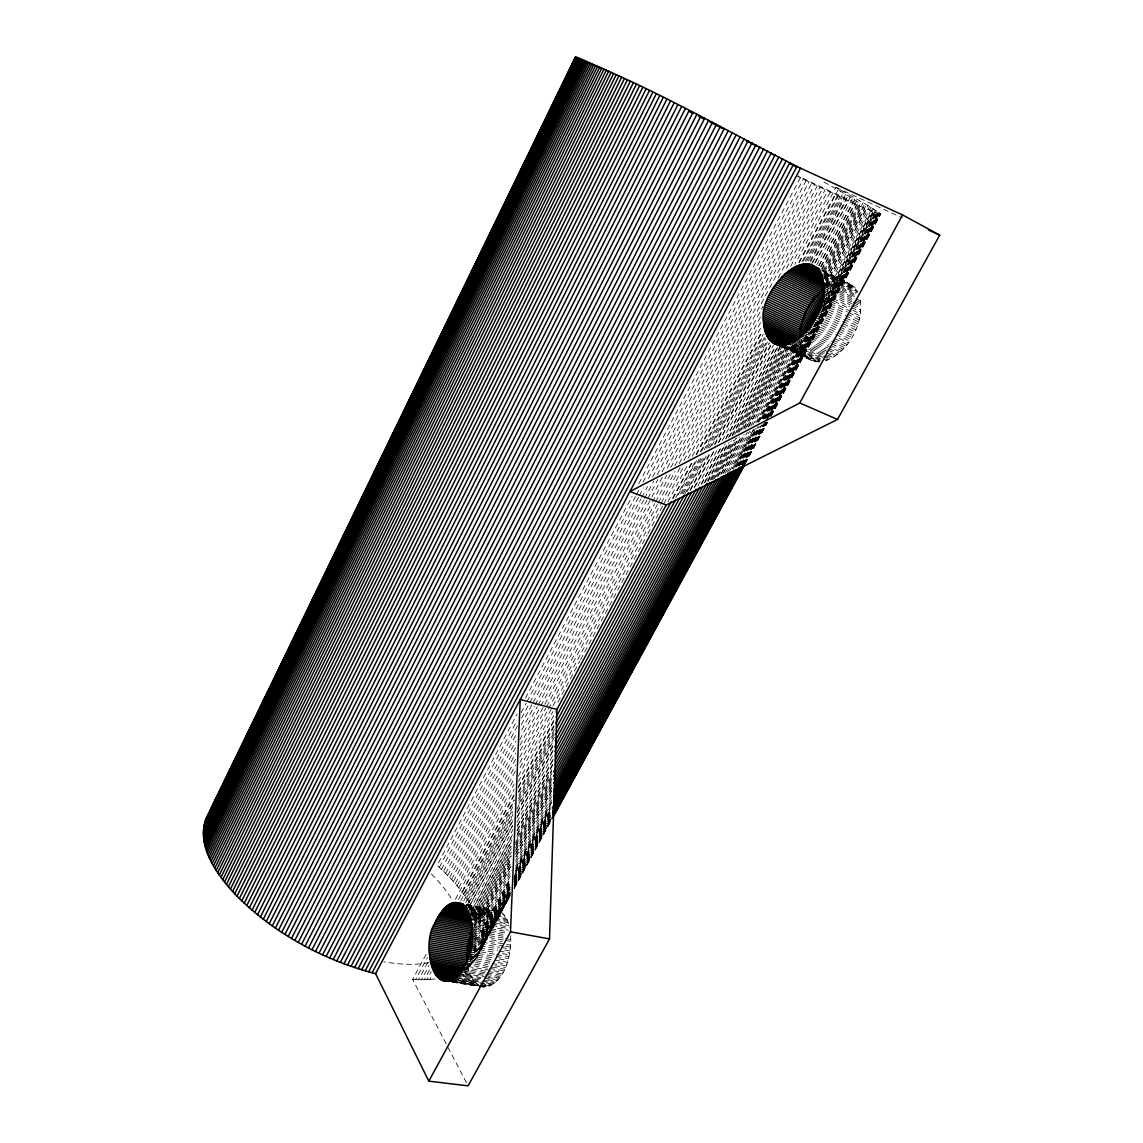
<?xml version="1.0" encoding="UTF-8"?>
<svg xmlns="http://www.w3.org/2000/svg" width="1143" height="1143" viewBox="0 0 1143 1143"><rect width="100%" height="100%" fill="white"/><g stroke="black" fill="none" stroke-linecap="round" stroke-linejoin="round"><path stroke-width="0.75" stroke-dasharray="5 3.75" d="M825.36 360.902C848.992 351.844 863.622 324.112 860.25 299.423M510.678 935.76C511.493 954.705 505.563 985.08 482.632 986.995M466.301 966.492L464.601 969.621C505.677 940.46 463.272 888.225 437.112 865.408L517.093 714.004M770.911 416.438L880.782 214.084L868.066 205.511L835.99 187.352L794.814 264.404M474.074 926.401C479.517 909.042 503.677 902.256 508.449 924.058L473.731 917.658M525.437 698.23L632.079 496.348M638.751 483.732L800.386 177.751L858.207 205.497L880.782 214.341M439.312 867.408L516.95 720.604M521.122 712.718L526.123 703.245M526.966 701.659L635.479 496.462M636.322 494.876L639.651 488.561M642.995 482.246L803.272 179.18M441.469 869.409L517.408 725.976M521.579 718.09L638.394 497.419M639.237 495.833L643.409 487.961M648.41 478.503L806.115 180.594M443.584 871.437L517.15 732.592M521.337 724.705L532.209 704.188M533.038 702.616L640.894 499.091M641.723 497.519L647.581 486.475M652.596 477.002L808.944 181.98M445.641 873.452L515.85 741.107M521.708 730.077L534.238 706.445M535.081 704.874L643.738 500.034M644.566 498.462L653.767 481.132M657.111 474.831L811.73 183.337M447.67 875.495L515.507 747.736M519.694 739.85L537.281 706.731M538.11 705.16L646.981 500.12M647.824 498.548L657.868 479.617M662.054 471.73L814.473 184.68M449.642 877.538L515.779 753.094M519.965 745.222L540.067 707.417M540.896 705.831L662.297 477.431M667.326 467.973L817.188 186.009M451.556 879.581L516.007 758.438M520.194 750.565L651.624 503.563M652.453 501.977L666.683 475.231M670.87 467.373L819.874 187.309M453.428 881.639L515.507 765.081M519.694 757.209L545.697 708.374M546.54 706.803L654.739 503.62M655.582 502.034L670.684 473.688M674.87 465.815L822.503 188.595M455.257 883.696L515.636 770.425M519.822 762.552L547.511 710.632M548.34 709.06L657.368 504.52M658.211 502.949L674.984 471.488M679.171 463.615L763.038 306.281M778.14 277.963L825.103 189.852M457.029 885.768L514.164 778.654M520.051 767.625L660.411 504.563M661.24 502.977L680.571 466.758M683.943 460.458L761.252 315.525M786.47 268.276L827.646 191.081M458.743 887.825L514.193 783.969M518.393 776.111L552.855 711.589M557.898 702.145L579.744 661.226M580.587 659.654L646.967 535.338M647.81 533.767L662.94 505.449M663.769 503.877L683.943 466.101M688.143 458.243L761.252 321.326M790.67 266.262L830.161 192.295M466.43 1082.721L412.623 979.465L426.882 952.776M455.4 899.412L514.179 789.284M518.336 781.683L556.084 711.046M667.898 501.863L688.1 463.872M692.272 456.257L761.209 327.098M462.001 891.969L514.207 794.371M518.422 786.513L554.626 718.818M672.527 498.448L691.886 462.243M696.101 454.371L761.781 331.584M798.828 262.318L835.047 194.639M412.623 979.465L415.609 979.608L427.382 957.605M458.514 899.427L514.021 795.671M518.222 787.813L554.398 720.219M672.998 498.548L693.187 460.815M696.544 454.528L762.152 331.899M799.157 262.733L838.691 188.838M463.558 894.04L514.079 799.686M518.279 791.813L554.498 724.191M675.742 497.719L695.958 459.986M700.159 452.114L763.31 334.17M802.043 261.818L837.405 195.767M415.609 979.608L418.552 979.694L428.654 960.82M460.658 901.07L514.564 800.429M518.779 792.57L554.141 726.519M677.942 495.362L696.473 460.772M701.516 451.328L762.995 336.542M803.429 261.061L841.319 190.295M465.044 896.112L514.721 803.4M518.936 795.542L554.298 729.548M680.599 493.847L699.116 459.286M704.174 449.856L764.796 336.728M805.215 261.304L839.734 196.882M418.552 979.694L421.453 979.722L429.039 965.564M463.601 901.084L512.507 809.844M518.408 798.843L554.669 731.206M681.985 493.705L702.216 455.943M706.431 448.085L765.453 337.985M806.772 260.904L843.877 191.71M466.487 898.184L512.893 811.63M518.808 800.614L554.241 734.535M683.357 493.776L703.617 456.014M707.831 448.142L766.053 339.571M808.244 260.89L842.005 197.953M421.453 979.722L424.282 979.694L430.197 968.678M465.644 902.599L512.921 814.502M518.822 803.486L554.284 737.406M685.114 493.562L705.374 455.8M709.589 447.942L766.996 340.957M810.044 260.733L846.334 193.081M467.858 900.241L512.578 816.916M516.807 809.058L553.083 741.436M687.257 491.447L707.517 453.714M711.732 445.856L767.439 342.086M810.473 261.89L844.22 198.996M424.282 979.694L427.068 979.594L431.282 971.75M467.544 904.227L513.093 819.417M517.308 811.573L554.412 742.479M690.186 489.647L709.589 453.528M714.646 444.098L768.61 343.6M811.63 263.504L848.735 194.41M469.173 902.313L513.05 820.603M517.279 812.759L552.712 746.765M690.272 490.676L710.532 452.971M714.746 445.113L769.596 342.986M812.63 262.861L846.391 200.025M427.068 979.594L429.797 979.451L431.483 976.308M468.63 907.199L512.521 825.532M517.593 816.102L553.041 750.137M694.03 487.847L714.289 450.156M718.504 442.298L770.839 344.915M814.745 263.247L851.049 195.71M470.43 904.356L512.621 825.86M516.85 818.017L553.126 750.508M694.915 486.747L714.318 450.642M718.547 442.784L771.711 343.886M815.588 262.233L848.506 201.011M469.644 910.128L513.064 829.361M516.965 822.16L553.298 754.609M697.787 486.004L718.075 448.299M722.29 440.441L773.582 345.057M816.731 264.862L853.278 196.967M472.759 908.456L512.507 834.604M517.579 825.175L553.112 759.181M701.145 484.175L721.447 446.47M725.676 438.612L774.74 347.472M818.731 265.762L852.564 202.897M471.43 911.428L512.878 834.447M517.107 826.589L552.626 760.609M701.488 484.103L720.933 447.97M726.019 438.541L775.068 347.429M819.045 265.733L855.421 198.182M473.816 910.5L511.893 839.819M516.965 830.404L553.341 762.867M703.917 483.332L725.076 444.07M728.462 437.798L777.526 346.7M820.66 266.619L854.507 203.797M471.473 915.814L511.264 841.977M517.179 830.975L552.741 764.981M705.117 482.16L725.419 444.456M729.663 436.597L777.912 347.043M821.088 266.919L857.479 199.353M474.816 912.528L511.207 845.034M517.122 834.047L551.812 769.696M707.488 480.903L727.791 443.227M732.02 435.383L779.397 347.486M821.703 269.019L856.393 204.668M473.002 917.157L511.264 846.291M517.022 835.533L551.726 771.154M707.817 481.746L728.991 442.47M732.377 436.183L780.669 346.615M821.746 270.348L859.465 200.482M475.759 914.543L511.292 848.649M517.222 837.676L551.912 773.354M710.132 480.017L731.291 440.798M734.678 434.526L782.055 346.672M822.674 271.377L858.207 205.497M473.888 919.715L511.192 850.578M515.436 842.72L551.883 775.14M711.289 479.717L731.634 441.998M736.721 432.568L782.498 347.715M824.046 270.72L861.351 201.568M476.631 916.543L511.407 852.121M515.636 844.263L551.269 778.269M712.403 479.703L733.606 440.426M737.849 432.568L783.641 347.715M824.346 272.291L859.979 206.297M474.559 922.372L511.893 853.221M516.136 845.363L551.769 779.355M713.832 479.203L735.892 438.341M739.292 432.054L785.098 347.201M824.132 274.906L863.165 202.625M477.431 918.543L511.364 855.721M515.607 847.863L551.226 781.898M715.775 477.202L736.992 437.94M741.221 430.082L786.184 346.843M824.346 276.163L861.665 207.054M474.274 926.644L511.55 857.636M515.793 849.792L551.369 783.927M717.447 476.517L737.792 438.883M743.722 427.896L786.927 347.915M824.217 278.906L864.88 203.625M478.174 920.529L511.25 859.293M515.493 851.449L551.969 783.941M718.247 476.245L739.45 436.997M743.693 429.139L787.813 347.515M825.132 278.435L863.308 207.783M473.959 930.745L511.264 861.736M515.507 853.907L552.812 784.898M720.69 474.345L741.035 436.712M745.279 428.868L789.37 347.315M825.817 279.864L866.523 204.583M478.846 922.487L511.078 862.865M516.165 853.45L552.655 785.97M721.49 473.688L741.007 437.598M746.936 426.61L790.213 346.572M825.846 280.664L864.88 208.483M474.431 933.245L511.764 864.237M516.007 856.393L551.626 790.513M723.005 473.702L744.207 434.497M748.451 426.653L792.57 345.086M825.646 283.921L868.066 205.511M479.431 924.444L511.678 864.837M515.922 856.993L551.569 791.113M723.819 472.673L744.193 435.026M748.422 427.182L792.556 345.615M825.646 284.436L866.38 209.14M473.974 937.246L511.321 868.237M515.607 860.522L551.226 794.528M725.234 473.202L747.293 432.225M750.694 426.168L794.828 344.4M826.232 286.364L869.523 206.383M474.302 939.632L511.835 870.294M515.922 862.779L551.726 796.628M727.377 472.259L749.494 431.382M752.894 425.11L797.028 343.6M827.589 287.193L870.895 207.212M474.559 941.961L510.235 876.095M515.622 865.951L551.869 799.243M729.448 471.473L750.78 431.868M755.78 422.853L800.857 339.4M827.146 291.108L872.18 207.983M481.132 932.088L510.064 878.696M516.022 867.708L551.755 801.772M753.423 429.654L732.149 468.916L753.523 429.854M757.68 421.81L802.772 338.599M825.746 296.194L871.695 211.412M473.031 947.39L510.435 878.381M515.536 868.98L551.226 803.1M757.78 422.01L802.829 338.899M825.775 296.551L873.366 208.726M481.374 933.945L510.307 880.581M515.422 871.152L550.312 806.801M733.277 469.316L755.409 428.511M758.809 422.224L806.472 334.327M824.346 301.366L872.852 211.884M473.131 949.619L509.692 882.182M515.65 871.209L549.654 808.487M735.02 466.615L755.437 428.968M760.538 419.567L806.458 334.885M824.303 301.952L874.481 209.426M481.546 935.788L510.478 882.425M515.593 873.009L550.483 808.673M736.035 466.558L756.466 428.896M762.424 417.909L807.544 334.728M824.56 303.352L873.924 212.327M469.759 958.077L509.735 884.382M513.993 876.538L549.712 810.673M735.992 467.244L758.109 426.482M762.367 418.638L809.144 332.384M822.76 307.296L875.495 210.069M481.646 937.603L509.735 885.825M513.993 877.981L550.597 810.516M737.878 465.33L758.309 427.668M763.41 418.267L809.387 333.527M823.003 308.424L874.938 212.712M469.702 960.22L509.692 886.525M513.95 878.681L551.383 809.687M737.735 466.273L758.995 427.068M763.253 419.238L815.159 323.583M821.117 312.596L876.424 210.683M481.66 939.389L509.764 887.625M514.021 879.781L551.483 810.758M738.792 465.644L760.066 426.425M764.324 418.581L875.867 213.069M466.173 968.578L510.435 887.054M514.693 879.21L551.283 811.787M739.378 465.258L760.652 426.053M764.91 418.209L877.252 211.241M481.617 941.16L509.721 889.397M513.979 881.567L551.44 812.544M739.621 465.915L761.752 425.139M765.167 418.867L876.71 213.384M467.673 967.492L510.235 889.097M514.493 881.253L550.254 815.402M740.95 464.187L762.224 424.982M766.482 417.152L878.01 211.755M481.489 942.904L510.45 889.583M514.707 881.739L550.469 815.873M741.235 464.587L762.524 425.382M766.782 417.538L877.481 213.67M469.101 966.364L509.978 891.097M514.236 883.253L549.997 817.416M741.578 464.644L763.71 423.882M767.124 417.609L878.667 212.212M481.289 944.618L510.249 891.311M514.507 883.468L550.269 817.602M741.907 464.787L764.91 422.453M765.753 420.881L878.181 213.898M470.445 965.178L510.478 891.497M514.736 883.653L549.654 819.374M742.121 465.058L765.11 422.724M768.525 416.452L879.238 212.641M481.017 946.304L509.978 892.997M514.236 885.153L550.012 819.302M742.507 464.958L765.51 422.624M766.367 421.053L878.796 214.084M471.716 963.949L510.049 893.412M514.307 885.568L550.94 818.159M743.436 463.858L765.581 423.096M769.839 415.252L879.724 213.012M480.66 947.961L510.478 893.097M514.736 885.254L550.512 819.402M743.036 465.087L766.039 422.753M769.439 416.481L879.338 214.241M472.916 962.692L510.407 893.712M514.664 885.882L551.297 818.459M743.822 464.172L765.967 423.41M770.225 415.581L880.11 213.355M474.045 961.392L510.049 894.726M514.079 887.711L551.798 817.902M744.336 463.601L767.11 422.124M770.525 415.852L880.424 213.641M479.731 951.19L510.392 894.755M514.65 886.911L551.297 819.502M744.693 463.658L766.853 422.896M771.111 415.066L880.167 214.413M475.088 960.034L510.021 895.769M514.079 888.482L551.769 818.96M744.979 463.672L767.324 422.367M770.853 416.295L880.639 213.884M476.931 957.234L510.164 896.098M514.279 888.44L551.926 819.288M745.179 463.644L767.496 422.71M826.746 287.364C836.076 280.149 852.321 279.978 857.736 292.036L824.032 275.249M435.069 978.98L429.797 979.451M782.869 347.343L811.73 360.559L819.545 361.917L787.384 347.158M452.699 982.051L477.731 986.038M479.474 986.323L484.718 987.152M452.214 982.137L477.388 986.166M459.657 978.579L473.545 980.808L478.674 985.58L450.113 981.094M456.5 978.108L479.303 981.751M486.318 982.88L493.333 984.009M453.685 978.551L492.262 984.723M457.743 979.951L475.131 982.723M454.371 979.48L478.917 983.394M480.66 983.666L491.176 985.352M451.556 979.737L477.831 983.923M484.846 985.052L490.104 985.88M452.242 980.48L478.503 984.652M480.26 984.937L489.018 986.323M455.1 981.394L487.932 986.666M479.86 985.823L486.861 986.923M449.056 981.265L477.888 985.795M478.788 985.98L485.789 987.095M458.857 974.022L497.476 980.265M462.201 974.665L470.859 976.065L473.545 980.808M459.615 975.379L480.674 978.779M487.69 979.908L496.462 981.337M462.815 975.965L471.473 977.365M456.829 976.093L481.403 980.051M483.146 980.323L495.433 982.308M455.8 977.008L480.346 980.951M482.103 981.223L494.39 983.194M461.758 970.307L484.589 974.05M486.346 974.336L500.391 976.622M464.115 970.993L469.302 971.836L470.859 976.065M460.815 971.621L483.646 975.336M485.404 975.622L499.434 977.922M464.587 972.464L469.773 973.307M465.115 973.722L486.189 977.136M487.932 977.422L498.477 979.137M465.101 973.879L470.302 974.722M467.93 966.535L503.049 972.35M463.558 967.478L486.389 971.236M488.147 971.521L502.191 973.836M465.044 968.164L468.487 968.735L469.302 971.836M462.672 968.935L485.504 972.679M487.261 972.964L501.306 975.265M465.415 969.735L468.873 970.307M466.03 962.749L504.649 969.193M465.244 964.392L488.061 968.178M489.818 968.464L503.863 970.793M468.144 957.548L490.961 961.406M497.977 962.592L506.749 964.063M467.487 959.334L490.29 963.163M492.047 963.463L506.092 965.821M466.773 961.063L487.832 964.592M494.862 965.764L505.392 967.535M469.359 953.876L492.147 957.763M499.162 958.963L507.935 960.449M468.773 955.734L507.363 962.277M472.13 950.39L494.905 954.305M496.662 954.605L508.921 956.72M469.887 952.005L494.433 956.191M496.176 956.491L508.449 958.591M471.202 946.218L497.462 950.776M499.22 951.076L509.721 952.905M470.816 948.161L495.333 952.39M502.349 953.605L509.349 954.819M473.802 940.66L503.534 945.875M505.277 946.19L510.521 947.104M471.816 942.303L499.82 947.204M501.563 947.504L510.307 949.033M471.53 944.261L497.791 948.833M504.792 950.062L510.049 950.976M474.102 936.76L502.063 941.703M472.23 938.389L510.692 945.175M472.445 932.602L503.863 938.217M505.606 938.532L510.85 939.46M472.43 934.517L503.863 940.103M505.606 940.418L510.85 941.346M473.931 927.344L505.292 933.017M472.33 928.859L505.449 934.817M472.416 930.716L505.563 936.66M471.745 923.501L508.292 930.145M473.731 925.559L506.82 931.559M473.173 918.515L478.303 919.458M470.702 918.558L508.921 925.587M472.273 919.786L477.388 920.729M474.588 920.787L509.335 927.159M474.931 922.43L507.978 928.473M468.659 912.8L506.763 919.886M470.887 914.157L481.146 916.057M469.23 914.143L507.363 921.215M471.63 915.543L480.174 917.115M469.773 915.543L507.935 922.601M472.388 916.986L479.231 918.258M470.845 909.042L486.246 911.943M469.373 908.842L503.92 915.329M469.802 909.714L504.692 916.357M470.487 910.785L505.42 917.458M471.173 911.943L483.146 914.171M468.03 911.528L506.12 918.629M471.888 913.171L482.146 915.072M466.473 904.442L496.691 910.199M466.715 904.685L497.676 910.528M466.858 904.942L498.648 910.957M466.873 905.285L499.605 911.457M466.487 905.627L500.52 912.057M468.659 906.585L501.42 912.757M467.773 907.028L502.291 913.528M468.473 907.828L503.12 914.386M789.57 347.129L803.929 353.73L807.387 357.816L811.73 360.559M785.57 345.557L819.36 361.059M788.741 347.543L804.701 354.873M782.798 345.715L818.159 361.917M785.655 347.386L806.444 356.916M781.455 345.643L816.802 361.845M780.14 345.472L815.473 361.659M782.784 346.901L808.401 358.631M782.226 346.886L814.187 361.388M835.99 187.352L902.427 217.97M795.114 345.543L801.486 348.472L803.929 353.73M791.399 344.072L826.86 360.402M792.428 345.486L802 349.887M793.142 346.072L820.531 358.673M791.413 346.1L802.572 351.244M791.67 346.486L820.66 359.816M792.056 347.386L803.229 352.515M791.828 347.543L820.803 360.859M794.285 341.2L823.317 354.644M824.932 355.387L831.39 358.373M792.785 342L821.817 355.416M823.417 356.159L829.875 359.145M794.671 344.072L801.029 347.001L801.486 348.472M794.514 344.2L828.361 359.816M798.786 338.257L835.904 355.53M797.3 339.328L824.732 352.073M826.346 352.816L834.404 356.559M795.799 340.314L832.904 357.516M801.729 335.885L827.561 347.929M829.175 348.686L838.876 353.201M800.271 337.114L826.103 349.144M827.718 349.901L837.405 354.401M806.001 331.713L830.232 343.086M831.847 343.843L843.148 349.158M804.601 333.17L828.832 344.529M830.447 345.286L841.748 350.572M803.186 334.57L840.319 351.93M808.701 328.598L831.318 339.242M832.933 340.014L845.849 346.1M807.372 330.184L829.989 340.828M831.604 341.586L844.52 347.658M811.259 325.226L832.933 335.485M839.119 338.414L848.406 342.8M810.001 326.941L833.218 337.899M834.776 338.628L847.149 344.486M813.645 321.64L835.304 331.941M836.862 332.684L850.792 339.3M812.473 323.455L834.147 333.742M835.69 334.47L849.62 341.071M815.831 317.883L852.964 335.613M814.759 319.783L851.892 337.485M817.788 313.996L839.448 324.383M840.991 325.126L854.907 331.799M816.845 315.954L838.491 326.327M840.034 327.069L853.964 333.727M818.688 312.01L841.877 323.169M843.42 323.912L855.793 329.856M820.274 307.996L857.364 325.898M819.517 310.01L841.148 320.44M842.691 321.183L856.607 327.884M821.603 303.938L858.664 321.912M820.974 305.967L844.148 317.183M845.691 317.925L858.05 323.912M823.06 297.88L860.079 315.939M822.646 299.88L847.334 311.91M848.878 312.653L859.679 317.925M822.16 301.909L845.32 313.153M846.863 313.911L859.207 319.911M825.203 294.665L849.863 306.753M851.406 307.496L860.65 312.039M826.475 297.394L851.149 309.453M852.692 310.21L860.408 313.982M823.96 290.065L851.678 303.681M853.221 304.438L860.922 308.224M823.846 291.965L850.035 304.824M851.578 305.581L860.822 310.11M825.06 284.893L828.232 286.45M823.846 284.564L854.593 299.766M856.136 300.523L860.75 302.795M823.96 286.35L853.192 300.766M854.721 301.523L860.879 304.567M823.989 288.179L851.706 301.823M853.235 302.581L860.936 306.381M797.471 176.322L800.386 177.751M826.118 281.049L855.293 295.523M826.446 282.535L831.204 284.893M826.46 282.678L855.65 297.137M826.546 284.064L829.718 285.621M823.646 282.835L854.392 298.037M855.921 298.794L860.536 301.08M824.432 276.52L856.85 292.608M823.689 277.249L855.893 293.265M825.703 279.492L856.393 294.737M822.546 270.505L851.478 284.936M822.274 270.548L852.549 285.693M824.803 272.234L853.564 286.536M824.217 272.334L854.521 287.464M825.089 273.348L855.421 288.493M823.732 272.748L842.777 282.264M823.946 273.548L856.264 289.593M824.132 274.449L857.036 290.779M801.029 347.001L800.114 342.257M468.487 968.735L467.873 965.449M823.946 182.037A146.39 4.143 27.2 0 1 798.085 175.836M428.854 962.677A129.759 60.165 27.2 0 1 383.862 961.763M431.368 874.009A129.759 60.165 27.2 0 1 452.642 900.713"/><path stroke-width="1.5" d="M429.597 955.677L467.458 962.006L468.101 945.49L472.616 929.559L435.012 922.801C417.681 949.39 440.498 1013.684 466.773 961.063C484.418 934.188 461.1 869.937 435.012 922.801M787.498 271.534L823.832 289.408C809.515 300.823 800.343 318.768 799.829 337.099L763.324 320.097C758.052 289.293 817.174 230.5 823.989 288.179C829.961 319.683 769.196 379.062 763.324 320.097M575.443 57.75C651.053 86.568 726.648 131.331 800.5 168.178L902.599 214.955L939.703 235.144L837.519 419.438L666.212 505.006L556.927 709.474L549.526 938.903L468.059 1085.85L428.796 1081.149L375.59 973.65C323.883 960.277 274.977 933.974 237.03 896.169C216.513 875.009 190.181 839.276 211.169 810.258M428.796 1081.149L510.492 931.802L520.236 699.459L556.927 709.474M205.983 818.788L575.343 57.179M205.383 820.345L575.529 57.15M204.84 821.96L575.801 57.164M204.397 823.603L576.172 57.221M225.2 781.326L228.314 774.897M244.688 741.164L246.245 737.949M261.833 705.817L264.962 699.387M278.992 670.47L282.892 662.426M298.48 630.293L300.037 627.078M315.625 594.946L317.183 591.731M332.77 559.599L334.342 556.384M392.049 437.183L393.592 433.969M448.142 321.797L449.699 318.583M465.301 286.45L468.416 280.021M484.789 246.274L486.346 243.059M501.934 210.926L503.491 207.712M204.011 825.289L576.615 57.321M203.711 827.018L577.158 57.464M203.497 828.775L577.786 57.664M203.354 830.575L578.501 57.893M203.297 832.418L579.301 58.179M203.325 834.29L580.187 58.507M203.425 836.19L581.173 58.879M203.611 838.119L582.244 59.307M203.868 840.091L583.401 59.779M204.211 842.091L584.644 60.293M204.64 844.12L585.973 60.85M205.154 846.177L587.402 61.451M205.754 848.263L588.902 62.108M206.426 850.378L590.502 62.808M207.197 852.507L592.188 63.551M208.04 854.678L593.96 64.337M208.969 856.864L595.803 65.165M209.969 859.065L597.746 66.051M211.069 861.293L599.775 66.98M212.241 863.536L601.875 67.937M213.498 865.794L604.076 68.951M214.841 868.08L606.347 70.009M216.256 870.38L608.705 71.109M217.756 872.68L611.134 72.252M219.342 874.995L613.648 73.438M220.999 877.338L616.234 74.666M222.742 879.667L618.892 75.938M224.557 882.025L621.635 77.238M226.443 884.368L624.435 78.596M228.414 886.725L627.321 79.981M230.457 889.083L630.279 81.396M232.572 891.454L633.293 82.867M234.772 893.812L636.38 84.368M237.03 896.169L639.523 85.896M239.358 898.527L642.737 87.468M241.759 900.87L646.009 89.068M244.231 903.213L649.338 90.711M246.774 905.556L652.71 92.369M249.36 907.871L656.153 94.069M252.031 910.185L659.64 95.798M254.746 912.485L663.183 97.555M257.532 914.771L666.769 99.341M260.375 917.043L670.398 101.141M263.276 919.286L674.07 102.97M266.219 921.515L677.785 104.827M269.219 923.715L681.528 106.713M272.277 925.901L685.314 108.614M275.377 928.059L689.115 110.528M278.521 930.188L692.958 112.471M281.707 932.302L696.83 114.429M284.95 934.374L700.716 116.386M288.207 936.417L704.631 118.372M291.522 938.432L708.546 120.372M294.865 940.403L712.489 122.372M298.237 942.346L716.447 124.401M301.638 944.247L720.404 126.416M305.067 946.118L724.376 128.459M308.524 947.947L728.348 130.488M312.01 949.733L732.32 132.531M315.497 951.476L736.278 134.574M319.026 953.176L740.25 136.617M322.555 954.834L744.193 138.66M326.098 956.448L748.136 140.703M329.641 958.005L752.065 142.732M333.213 959.52L755.966 144.761M336.771 960.992L759.852 146.79M340.343 962.406L763.724 148.804M343.914 963.778L767.553 150.805M347.472 965.092L771.368 152.805M351.03 966.349L775.154 154.791M354.587 967.564L778.897 156.748M358.13 968.721L782.598 158.706M361.659 969.807L786.27 160.634M365.174 970.864L789.899 162.563M368.66 971.85L793.471 164.449M372.147 972.779L797.014 166.335M375.59 973.65L800.5 168.178M556.084 717.075L671.312 501.691M555.827 723.376L675.413 500.077M556.355 728.062L679.456 498.419M555.969 734.263L684.271 495.133M555.255 740.907L688.5 492.79M554.726 746.993L691.486 492.562M554.984 751.48L696.101 489.147M555.169 755.894L699.802 487.247M555.269 760.266L702.574 486.875M555.312 764.596L706.96 483.318M553.583 771.996L709.589 482.86M553.469 776.226L712.132 482.346M470.03 934.488L471.73 931.345M553.912 779.212L715.761 479.66M803.029 318.111L814.888 296.166M468.03 941.732L472.273 933.888M553.655 783.326L718.147 479.06M799.543 328.484L819.045 292.422M466.801 947.361L472.731 936.374M554.184 785.812L721.304 476.831M799.357 332.542L823.103 288.636M467.187 949.79L472.288 940.389M553.769 789.813L723.533 476.145M799.929 334.985L824.546 289.508M466.658 953.748L472.602 942.761M554.126 792.199L725.676 475.402M800.414 337.385L825.032 291.894M466.901 956.077L471.159 948.233M553.569 796.114L728.591 473.031M802.515 336.599L823.746 297.38M467.087 958.363L470.487 952.09M553.784 798.4L730.577 472.202M806.229 332.627L822.374 302.824M553.912 800.643L732.477 471.316M809.001 330.17L820.903 308.224M553.969 802.829L734.292 470.387M552.24 808.115L736.021 469.416M552.983 808.644L736.821 469.959M552.812 810.701L739.25 467.316M552.54 812.702L739.878 467.773M553.055 813.102L741.264 466.615M552.64 815.016L741.736 466.987M552.998 815.33L742.964 465.744M552.412 817.159L743.479 465.172M552.998 816.373L729.363 491.876M731.063 488.747L743.85 465.23M552.412 817.945L744.122 465.244M552.612 817.902L744.493 465.03M666.212 505.006L629.907 491.561L799.771 402.95L902.599 214.955M442.227 980.394L447.456 981.223M443.213 980.694L446.699 981.251M435.354 974.693L456.186 978.022M436.097 975.693L455.214 978.751M436.883 976.622L452.528 979.122M437.698 977.465L453.357 979.965M438.555 978.237L450.728 980.165M439.426 978.908L451.614 980.837M440.341 979.494L450.785 981.151M441.269 979.98L449.985 981.366M432.768 969.907L460.472 974.393M433.354 971.207L459.343 975.408M433.983 972.436L458.257 976.351M434.654 973.607L457.2 977.222M431.282 965.621L462.386 970.707M431.74 967.107L462.858 972.179M432.225 968.535L461.643 973.307M430.225 960.849L464.715 966.535M430.525 962.492L465.044 968.164M430.882 964.078L463.687 969.464M429.754 957.434L467.644 963.749M429.968 959.163L466.158 965.163M429.425 952.076L467.244 958.448M429.482 953.891L467.33 960.234M429.554 946.504L467.316 952.933M429.454 948.376L467.244 954.791M429.411 950.233L467.216 956.62M429.882 942.732L467.616 949.219M429.682 944.618L467.43 951.076M430.411 938.946L468.101 945.49M430.125 940.832L467.83 947.347M431.554 933.345L469.201 939.96M431.125 935.203L468.787 941.789M430.74 937.074L468.416 943.632M432.54 929.716L470.173 936.374M432.025 931.516L469.659 938.16M433.697 926.187L471.316 932.902M433.097 927.93L470.716 934.617M435.726 921.172L473.331 927.959M434.34 924.473L471.945 931.216M438.083 916.586L472.259 922.83M437.269 918.072L473.145 924.587M510.492 931.802L549.526 938.903M436.483 919.586L472.359 926.101M440.698 912.528L471.459 918.2M439.798 913.828L472.273 919.786M438.926 915.172L471.387 921.115M443.541 909.085L470.887 914.157M442.57 910.157L469.916 915.229M441.627 911.314L470.673 916.672M448.599 904.87L467.43 908.414M447.57 905.556L466.387 909.071M446.542 906.313L468.773 910.471M445.527 907.156L467.758 911.3M444.527 908.085L468.459 912.528M456.886 902.684L463.044 903.799M455.871 902.627L462.729 903.927M454.843 902.684L461.701 903.97M453.814 902.813L462.386 904.442M452.771 903.041L464.772 905.313M451.728 903.37L465.43 905.956M450.685 903.784L466.101 906.685M449.642 904.284L466.758 907.499M799.771 402.95L837.519 419.438M767.224 336.871L786.37 345.672M767.967 338.014L785.541 346.072M768.782 339.071L783.169 345.672M769.653 340.057L782.455 345.915M770.596 340.957L781.783 346.086M771.582 341.771L779.583 345.429M772.625 342.486L780.483 345.943M773.711 343.129L780.126 346.058M928.359 229.914L939.703 235.144M764.853 331.584L790.327 343.343M765.339 333.013L790.842 344.757M765.91 334.37L788.227 344.629M766.524 335.656L785.67 344.457M763.781 326.969L795.585 341.686M764.067 328.555L794.299 342.529M764.424 330.098L793.071 343.329M763.338 321.883L799.843 338.857M763.41 323.612L798.357 339.842M763.553 325.312L796.928 340.785M763.524 316.44L799.986 333.485M763.381 318.283L799.871 335.299M763.995 312.668L800.429 329.755M763.724 314.568L800.171 331.627M764.738 308.824L801.143 325.969M764.338 310.753L800.757 327.87M765.753 304.952L802.129 322.155M765.21 306.896L801.614 324.069M767.024 301.066L803.386 318.326M766.353 303.009L802.729 320.24M768.539 297.223L804.886 314.539M767.753 299.137L804.1 316.425M771.239 291.579L807.572 308.996M770.282 293.437L806.615 310.825M769.382 295.308L805.715 312.668M773.311 287.95L809.63 305.438M772.254 289.75L808.572 307.21M775.568 284.478L811.873 302.038M774.411 286.193L810.73 303.724M777.983 281.192L814.302 298.823M776.754 282.807L813.073 300.409M780.569 278.12L816.874 295.823M779.255 279.621L815.573 297.294M783.269 275.277L819.588 293.051M781.898 276.663L818.217 294.408M786.07 272.706L822.389 290.551M784.655 273.963L820.974 291.765M791.87 268.476L825.06 284.893M790.399 269.419L825.175 286.579M788.941 270.434L825.289 288.35M796.285 266.19L823.189 279.535M794.814 266.862L823.289 280.978M793.342 267.633L824.96 283.278M802.1 264.39L822.703 274.649M800.671 264.69L822.846 275.734M799.214 265.105L822.974 276.906M797.757 265.59L823.089 278.178M811.416 264.933L819.631 269.005M810.187 264.562L819.731 269.334M808.915 264.29L818.445 269.048M807.615 264.119L818.731 269.662M806.272 264.033L820.56 271.162M804.901 264.062L820.774 271.977M803.515 264.176L820.96 272.863M689.929 111.928A146.39 4.143 27.2 0 1 693.072 113.514M698.702 116.357A146.39 4.143 27.2 0 1 704.388 119.229M710.132 122.144A146.39 4.143 27.2 0 1 723.176 128.802M746.422 140.775A146.39 4.143 27.2 0 1 756.437 145.99M770.396 153.305A146.39 4.143 27.2 0 1 773.468 154.919M789.77 163.549A146.39 4.143 27.2 0 1 792.599 165.063M793.999 165.806A146.39 4.143 27.2 0 1 797.171 167.507"/></g></svg>
